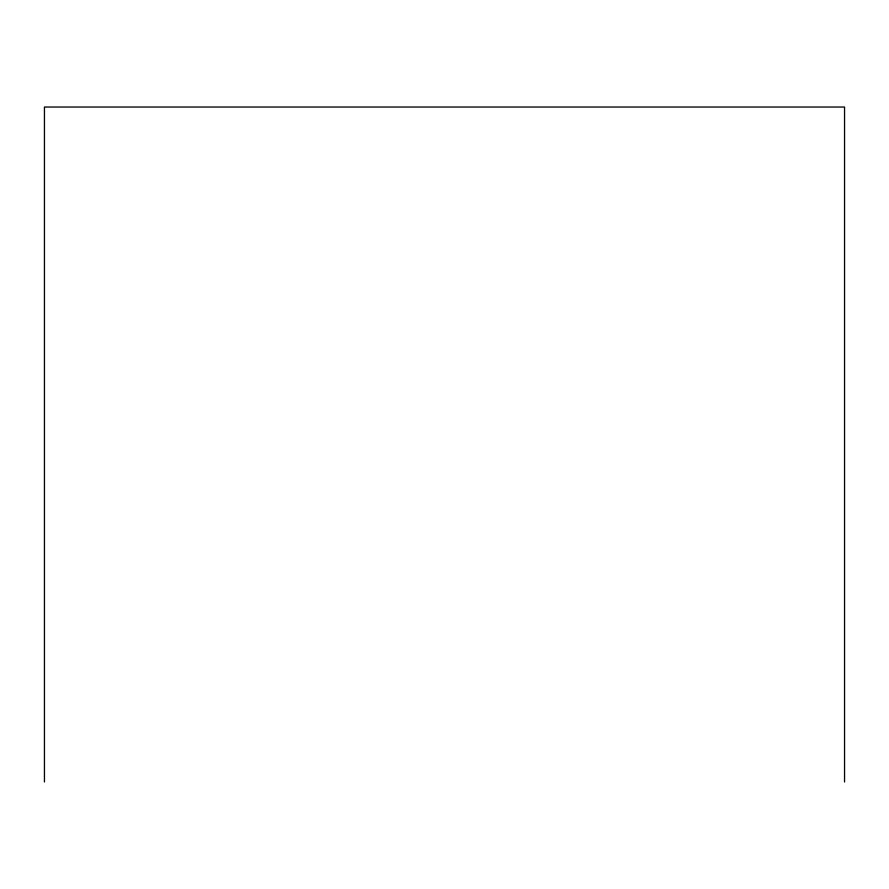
<?xml version="1.0" encoding="UTF-8"?>
<svg xmlns="http://www.w3.org/2000/svg" width="889" height="889" viewBox="0 0 889 889"><rect width="100%" height="100%" fill="white"/><g stroke="black" fill="none" stroke-linecap="round" stroke-linejoin="round"><path stroke-width="1.33" d="M844.55 781.964L844.55 107.036L44.45 107.036L44.45 781.964"/></g></svg>
